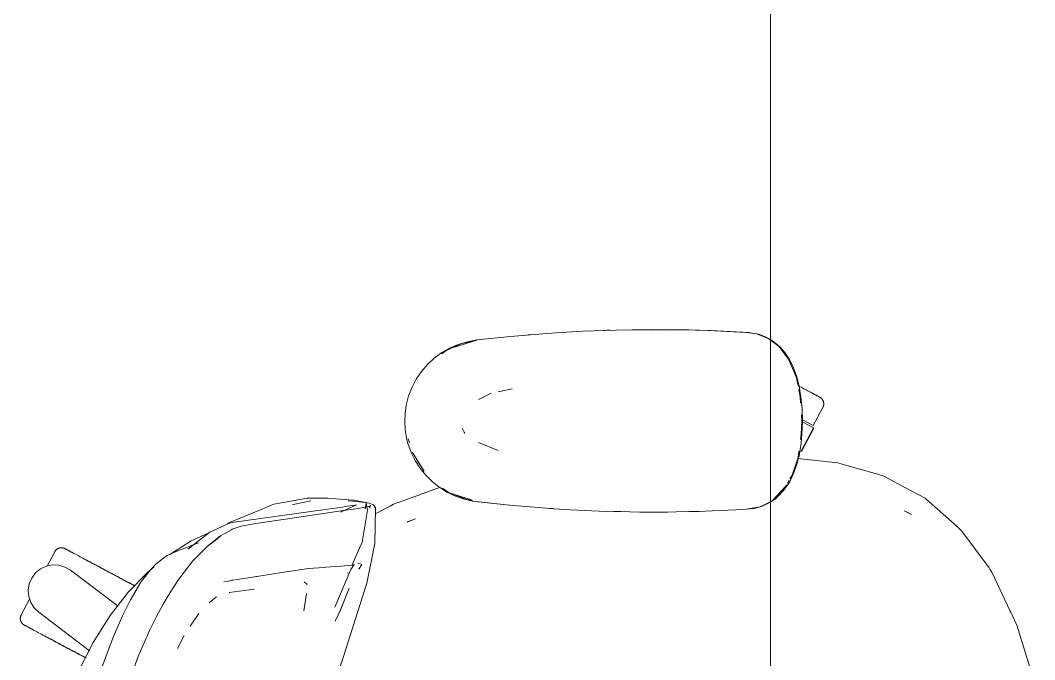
# Model space of a CAD drawing. Header units: millimetres. Extents: x 155927 to 326028, y -36033 to 97293.
# Drawn here: x 194302 to 194841, y 30883 to 31223 of the extents above; entities that cross this region are included whole.
import ezdxf

# ---------------------------------------------------------------- set-up
doc = ezdxf.new("R2010")
doc.units = ezdxf.units.MM
doc.header["$MEASUREMENT"] = 0
doc.layers.add('G-IMPT', color=8, linetype='CONTINUOUS', lineweight=9)
doc.layers.add('I-FURN', color=8, linetype='CONTINUOUS', lineweight=9)

msp = doc.modelspace()

# ---------------------------------------------------------------- linework, layer by layer
at = {"layer": 'G-IMPT'}
for p, q in [((194581.55, 31056.26), (194566.49, 31055.02)), ((194573.37, 31055.61), (194571.69, 31055.44)), ((194581.55, 31056.26), (194586.64, 31056.59)), ((194586.64, 31056.59), (194600.78, 31057.4)), ((194606.8, 31057.65), (194600.78, 31057.4)), ((194606.8, 31057.65), (194618.56, 31058.04)), ((194611.69, 31057.79), (194613.62, 31057.9)), ((194613.62, 31057.9), (194615.12, 31057.92)), ((194626.98, 31058.21), (194618.56, 31058.04)), ((194626.98, 31058.21), (194637.77, 31058.3)), ((194626.98, 31058.21), (194647.16, 31058.25)), ((194626.98, 31058.21), (194657, 31058.09)), ((194657, 31058.09), (194637.77, 31058.3)), ((194647.16, 31058.25), (194657, 31058.09)), ((194647.16, 31058.25), (194668.56, 31057.75)), ((194647.16, 31058.25), (194667.35, 31057.79)), ((194647.16, 31058.21), (194649.2, 31058.23)), ((194649.2, 31058.23), (194651.11, 31058.16)), ((194657, 31058.09), (194668.56, 31057.75)), ((194668.56, 31057.75), (194667.35, 31057.79)), ((194667.35, 31057.79), (194689.13, 31056.7)), ((194667.35, 31057.79), (194687.53, 31056.81)), ((194668.56, 31057.75), (194689.13, 31056.7)), ((194689.13, 31056.7), (194687.53, 31056.81)), ((194689.13, 31056.7), (194690.78, 31056.45)), ((194693, 31055.98), (194689.15, 31056.57)), ((194693.18, 31056), (194690.78, 31056.45)), ((194693, 31055.98), (194699.19, 31053.57)), ((194693.18, 31056), (194694.52, 31055.64)), ((194698.17, 31054.24), (194694.52, 31055.64)), ((194535.98, 31050.72), (194527.92, 31046.98)), ((194530.29, 31048.59), (194534.53, 31050.4)), ((194544.95, 31052.76), (194532.49, 31048.93)), ((194532.49, 31048.93), (194541.64, 31051.85)), ((194534.53, 31050.4), (194539.39, 31051.87)), ((194535.98, 31050.72), (194544.39, 31052.64)), ((194544.44, 31052.76), (194539.39, 31051.87)), ((194544.95, 31052.76), (194541.64, 31051.85)), ((194562.36, 31054.67), (194544.44, 31052.76)), ((194566.49, 31055.02), (194562.36, 31054.67)), ((194698.17, 31054.24), (194700.4, 31052.97)), ((194699.19, 31053.57), (194700.4, 31052.68)), ((194700.4, 31052.97), (194701.6, 31052.29)), ((194700.4, 31052.68), (194704.82, 31049.41)), ((194701.6, 31052.29), (194705.34, 31049.21)), ((194521.77, 31043.08), (194525.85, 31046.08)), ((194525.81, 31045.39), (194527.92, 31046.98)), ((194530.29, 31048.59), (194525.85, 31046.08)), ((194704.82, 31049.41), (194710.04, 31042.62)), ((194708.01, 31046.17), (194705.34, 31049.21)), ((194710.66, 31042.12), (194708.01, 31046.17)), ((194515.01, 31036.08), (194518.33, 31039.92)), ((194521.77, 31043.08), (194518.33, 31039.92)), ((194710.04, 31042.62), (194711.88, 31038.22)), ((194710.66, 31042.12), (194712.64, 31038.05)), ((194512.18, 31031.92), (194515.01, 31036.08)), ((194714.2, 31032.6), (194711.88, 31038.22)), ((194714.23, 31033.71), (194712.64, 31038.05)), ((194512.18, 31031.92), (194509.99, 31027.75)), ((194714.2, 31032.6), (194714.91, 31029.14)), ((194714.23, 31033.71), (194715.66, 31028.23)), ((194509.99, 31027.75), (194508.16, 31023.04)), ((194545.32, 31021.19), (194552.1, 31024.46)), ((194563.15, 31026.8), (194555.72, 31025.22)), ((194715.48, 31026.39), (194716.24, 31022.64)), ((194716.66, 31022.3), (194715.66, 31028.23)), ((194506.89, 31018.17), (194506.25, 31013.66)), ((194506.89, 31018.17), (194508.16, 31023.04)), ((194716.24, 31022.64), (194716.44, 31019.43)), ((194716.66, 31022.3), (194717.22, 31016.15)), ((194506.07, 31009.81), (194506.25, 31013.66)), ((194716.84, 31012.92), (194717.03, 31009.81)), ((194717.4, 31009.81), (194717.22, 31016.15)), ((194506.07, 31009.81), (194506.37, 31004.77)), ((194716.8, 31002.65), (194717.03, 31009.81)), ((194717.31, 31005.31), (194717.4, 31009.81)), ((194506.37, 31004.77), (194507.25, 30999.82)), ((194536.69, 31005.99), (194537.7, 31003.76)), ((194537.7, 31003.76), (194538, 31003.31)), ((194716.8, 31002.65), (194716.41, 30999.87)), ((194717.31, 31005.31), (194716.74, 30997.99)), ((194507.25, 30999.82), (194507.81, 30997.7)), ((194509.52, 30992.92), (194507.81, 30997.7)), ((194508.61, 30998.13), (194507.99, 31000.16)), ((194555.65, 30994.09), (194545.23, 30998.24)), ((194715.62, 30991.23), (194716.74, 30997.99)), ((194509.52, 30992.92), (194511.77, 30988.41)), ((194510.17, 30993.02), (194512.33, 30989.34)), ((194510.17, 30993.02), (194516.49, 30983.07)), ((194714.65, 30987.3), (194715.62, 30991.23)), ((194715.54, 30993.68), (194715.07, 30990.39)), ((194511.77, 30988.41), (194514.03, 30984.87)), ((194512.33, 30989.34), (194516.49, 30983.07)), ((194715.07, 30990.39), (194712.04, 30981)), ((194714.65, 30987.3), (194712.91, 30982.22)), ((194714.95, 30989.88), (194736.23, 30987.47)), ((194738.49, 30986.83), (194736.23, 30987.47)), ((194738.49, 30986.83), (194759.84, 30980.83)), ((194517.22, 30980.89), (194514.03, 30984.87)), ((194517.22, 30980.89), (194520.83, 30977.34)), ((194712.91, 30982.22), (194710.7, 30977.58)), ((194712.04, 30981), (194710.79, 30978.91)), ((194759.84, 30980.83), (194760.95, 30980.23)), ((194760.95, 30980.23), (194772.19, 30974.22)), ((194520.83, 30977.34), (194524.13, 30974.72)), ((194528.46, 30971.99), (194524.13, 30974.72)), ((194708.27, 30974.78), (194701.37, 30967.39)), ((194708.27, 30974.78), (194706.99, 30973.31)), ((194708.96, 30975.85), (194707.08, 30972.69)), ((194707.45, 30972.75), (194709.89, 30976.21)), ((194710.3, 30978.08), (194709.44, 30976.64)), ((194710.7, 30977.58), (194709.89, 30976.21)), ((194525.03, 30974.6), (194506.09, 30967.66)), ((194529.78, 30971.6), (194526.2, 30974.02)), ((194528.46, 30971.99), (194533.04, 30969.8)), ((194529.78, 30971.6), (194532.49, 30970.69)), ((194529.78, 30971.6), (194541.64, 30967.78)), ((194539, 30967.99), (194530.82, 30971.19)), ((194532.49, 30970.69), (194541.64, 30967.78)), ((194533.04, 30969.8), (194537.17, 30968.35)), ((194707.08, 30972.69), (194701.37, 30967.39)), ((194701.37, 30967.39), (194703.78, 30969.62)), ((194704.58, 30969.7), (194703.26, 30968.57)), ((194706.36, 30972.59), (194703.78, 30969.62)), ((194704.58, 30969.7), (194707.45, 30972.75)), ((194772.19, 30974.22), (194782.62, 30968.64)), ((194429.39, 30962.53), (194432.76, 30963.92)), ((194436.61, 30965.52), (194432.76, 30963.92)), ((194454.31, 30968.76), (194436.61, 30965.52)), ((194446.87, 30965.3), (194446.29, 30965.15)), ((194456.17, 30967.35), (194446.87, 30965.3)), ((194454.31, 30968.76), (194461.28, 30968.78)), ((194461.28, 30968.78), (194465.45, 30968.78)), ((194462.59, 30962.57), (194473.25, 30964.01)), ((194469.4, 30968.44), (194465.45, 30968.78)), ((194478.73, 30967.64), (194469.4, 30968.44)), ((194480.44, 30965.2), (194472.03, 30961.21)), ((194474.55, 30964.23), (194473.25, 30964.01)), ((194474.55, 30964.23), (194479.57, 30965.06)), ((194478.56, 30967.12), (194475.97, 30967.33)), ((194483.25, 30966.6), (194478.56, 30967.12)), ((194478.73, 30967.64), (194479.2, 30967.6)), ((194479.2, 30967.6), (194483.45, 30966.78)), ((194480.44, 30965.2), (194479.57, 30965.06)), ((194487.67, 30964.4), (194481.41, 30963.29)), ((194483.86, 30966.53), (194483.25, 30966.6)), ((194483.45, 30966.78), (194485.77, 30966.34)), ((194483.86, 30966.53), (194487.14, 30965.99)), ((194485.05, 30963.06), (194485.77, 30966.34)), ((194485.05, 30963.06), (194485.54, 30965.93)), ((194485.54, 30965.93), (194486.22, 30962.35)), ((194487.05, 30964.23), (194488.15, 30964.79)), ((194487.05, 30964.23), (194487.67, 30964.4)), ((194489, 30965.44), (194487.14, 30965.99)), ((194487.25, 30963.36), (194487.33, 30963.86)), ((194487.65, 30964.4), (194487.33, 30963.86)), ((194487.65, 30964.4), (194488.15, 30964.79)), ((194489, 30965.44), (194489.54, 30965.12)), ((194489.54, 30965.12), (194489.91, 30964.62)), ((194490.52, 30963.59), (194489.91, 30964.62)), ((194490.04, 30964), (194489.91, 30964.62)), ((194489.91, 30964.62), (194489.94, 30964.55)), ((194490.04, 30964), (194489.94, 30964.55)), ((194490.46, 30960.4), (194498.36, 30964.54)), ((194498.36, 30964.54), (194500.12, 30965.47)), ((194506.09, 30967.66), (194500.12, 30965.47)), ((194542.13, 30967.2), (194537.17, 30968.35)), ((194542.06, 30967.41), (194539, 30967.99)), ((194542.13, 30967.2), (194565.09, 30964.74)), ((194542.13, 30967.2), (194544.95, 30966.86)), ((194542.13, 30967.2), (194563.57, 30964.84)), ((194565.09, 30964.74), (194544.95, 30966.86)), ((194563.57, 30964.84), (194574.97, 30963.86)), ((194585.26, 30963.13), (194574.97, 30963.86)), ((194694.88, 30964.18), (194687.53, 30962.81)), ((194691.76, 30963.31), (194695.72, 30964.38)), ((194699.13, 30966.29), (194694.88, 30964.18)), ((194700.04, 30966.37), (194695.72, 30964.38)), ((194699.13, 30966.29), (194700.4, 30966.91)), ((194700.4, 30966.61), (194703.26, 30968.57)), ((194783.29, 30968.05), (194782.62, 30968.64)), ((194798.07, 30955.03), (194783.29, 30968.05)), ((194412.94, 30955.74), (194429.39, 30962.53)), ((194462.59, 30962.57), (194415.37, 30955.9)), ((194473.55, 30962.18), (194442.68, 30957.63)), ((194481.41, 30963.29), (194473.55, 30962.18)), ((194483.51, 30945.3), (194486.22, 30962.35)), ((194490.14, 30944.6), (194490.52, 30963.59)), ((194583.21, 30963.27), (194581.8, 30963.4)), ((194583.21, 30963.27), (194585.12, 30963.18)), ((194585.26, 30963.13), (194594.13, 30962.57)), ((194605.43, 30962.03), (194594.13, 30962.57)), ((194605.43, 30962.03), (194613.31, 30961.73)), ((194625.62, 30961.44), (194613.31, 30961.73)), ((194617.18, 30961.65), (194618.84, 30961.58)), ((194618.84, 30961.58), (194620.92, 30961.58)), ((194625.62, 30961.44), (194631.09, 30961.37)), ((194645.8, 30961.36), (194631.09, 30961.37)), ((194650.32, 30961.41), (194645.8, 30961.36)), ((194650.32, 30961.41), (194665.98, 30961.79)), ((194657.04, 30961.59), (194659.26, 30961.59)), ((194662.58, 30961.73), (194659.26, 30961.59)), ((194665.98, 30961.79), (194669.53, 30961.91)), ((194682.09, 30962.53), (194669.53, 30961.91)), ((194682.09, 30962.53), (194687.75, 30962.81)), ((194687.75, 30962.81), (194691.76, 30963.31)), ((194773.03, 30961.2), (194771.43, 30961.98)), ((194775.32, 30960.02), (194771.43, 30961.98)), ((194775.32, 30960.02), (194773.03, 30961.2)), ((194409.02, 30953.68), (194402.5, 30950.64)), ((194409.02, 30953.68), (194412.38, 30955.25)), ((194411.77, 30954.97), (194412.94, 30955.74)), ((194415.37, 30955.9), (194412.38, 30955.25)), ((194419.24, 30953.93), (194414.45, 30952.18)), ((194419.24, 30953.93), (194426.91, 30955.23)), ((194442.68, 30957.63), (194426.91, 30955.23)), ((194507.39, 30956.06), (194511.86, 30957.7)), ((194507.39, 30956.06), (194507.98, 30956.32)), ((194511.86, 30957.7), (194507.98, 30956.32)), ((194798.07, 30955.03), (194801.33, 30952.16)), ((194390.79, 30941.7), (194402.5, 30950.64)), ((194401.31, 30949.97), (194392.68, 30945.99)), ((194401.02, 30942.96), (194407.97, 30948.35)), ((194408.2, 30948.68), (194401.23, 30943.26)), ((194407.97, 30948.35), (194404.59, 30945.76)), ((194408.2, 30948.68), (194414.03, 30951.97)), ((194414.03, 30951.97), (194414.45, 30952.18)), ((194802.06, 30951.19), (194801.33, 30952.16)), ((194816.63, 30931.7), (194802.06, 30951.19)), ((194392.68, 30945.99), (194381.23, 30938.87)), ((194396.45, 30944.94), (194384.54, 30940.43)), ((194390.79, 30941.7), (194392.82, 30942.86)), ((194393.49, 30935.36), (194401.23, 30943.26)), ((194401.02, 30942.96), (194404.59, 30945.76)), ((194483.51, 30945.3), (194477.89, 30932.95)), ((194490.14, 30944.6), (194485.94, 30923.65)), ((194378.74, 30937.56), (194373.87, 30933.7)), ((194378.74, 30937.56), (194379.87, 30938.18)), ((194379.87, 30938.18), (194382.31, 30939.35)), ((194382.31, 30939.35), (194384.54, 30940.43)), ((194369.31, 30929.26), (194372.98, 30932.26)), ((194373.87, 30933.7), (194370.98, 30930.68)), ((194393.49, 30935.36), (194385.47, 30924.92)), ((194455, 30931.33), (194463.24, 30931.95)), ((194463.24, 30931.95), (194464.23, 30932.02)), ((194464.23, 30932.02), (194472.09, 30932.58)), ((194472.09, 30932.58), (194475.96, 30932.88)), ((194476.05, 30932.88), (194475.96, 30932.88)), ((194476.05, 30932.88), (194478.43, 30933.18)), ((194479.16, 30933.47), (194477.4, 30930.8)), ((194478.44, 30933.18), (194478.43, 30933.18)), ((194478.44, 30933.18), (194479.16, 30933.47)), ((194481.08, 30933.94), (194482.43, 30933.77)), ((194481.78, 30931.01), (194483.3, 30933.5)), ((194483.36, 30933.48), (194481.78, 30931.01)), ((194483.3, 30933.5), (194481.81, 30931.03)), ((194482.43, 30933.77), (194483.3, 30933.5)), ((194483.36, 30933.48), (194483.3, 30933.5)), ((194816.63, 30931.7), (194817.09, 30930.92)), ((194369.31, 30929.26), (194359.35, 30918.96)), ((194370.98, 30930.68), (194366.27, 30924.55)), ((194426.38, 30927), (194414.65, 30925.2)), ((194426.38, 30927), (194426.98, 30927.09)), ((194427.49, 30927.17), (194426.98, 30927.09)), ((194440.85, 30929.29), (194427.49, 30927.17)), ((194440.85, 30929.29), (194454.92, 30931.32)), ((194455, 30931.33), (194454.92, 30931.32)), ((194477.4, 30930.8), (194468.96, 30910.82)), ((194475.95, 30929.08), (194475.51, 30928.81)), ((194817.09, 30930.92), (194818.03, 30929.35)), ((194818.45, 30928.64), (194818.03, 30929.35)), ((194818.45, 30928.64), (194827.72, 30909)), ((194360.67, 30915.26), (194365.4, 30923.26)), ((194366.27, 30924.55), (194365.4, 30923.26)), ((194381.42, 30918.57), (194385.3, 30924.67)), ((194385.3, 30924.67), (194385.47, 30924.92)), ((194410.04, 30924.24), (194412.2, 30924.7)), ((194412.2, 30924.7), (194414.18, 30925.12)), ((194414.65, 30925.2), (194414.18, 30925.12)), ((194454.26, 30922.94), (194452.62, 30924.22)), ((194469.95, 30873.41), (194485.94, 30923.65)), ((194473.26, 30912.46), (194476.52, 30920.93)), ((194349.55, 30906.36), (194359.35, 30918.96)), ((194381.42, 30918.57), (194377.65, 30912.34)), ((194402.22, 30913.04), (194406.13, 30916.38)), ((194426.08, 30920.32), (194412.72, 30918.54)), ((194412.72, 30918.54), (194413.19, 30918.68)), ((194453.91, 30917.99), (194452.51, 30908.83)), ((194453.91, 30917.99), (194453.86, 30917.64)), ((194360.36, 30914.66), (194356.36, 30906.65)), ((194360.36, 30914.66), (194360.67, 30915.26)), ((194374.08, 30905.55), (194377.65, 30912.34)), ((194472.24, 30910.08), (194469.19, 30903.37)), ((194471.24, 30907.56), (194473.27, 30912.67)), ((194473.27, 30912.67), (194471.24, 30907.55)), ((194473.26, 30912.46), (194471.24, 30907.56)), ((194340.57, 30892.07), (194349.55, 30906.36)), ((194356.14, 30906.21), (194351.37, 30895.25)), ((194356.14, 30906.21), (194356.36, 30906.65)), ((194374.08, 30905.55), (194370.7, 30898.82)), ((194395.95, 30906.41), (194392.45, 30901.27)), ((194395.95, 30906.41), (194396.7, 30907.51)), ((194827.72, 30909), (194828.15, 30908.08)), ((194831.34, 30901.32), (194828.15, 30908.08)), ((194392.45, 30901.27), (194392.06, 30900.7)), ((194831.34, 30901.32), (194836.66, 30884.04)), ((194351.37, 30895.25), (194349.89, 30891.57)), ((194364.52, 30884.6), (194370.7, 30898.82)), ((194388.92, 30895.8), (194385.38, 30888.83)), ((194333.48, 30878.29), (194340.57, 30892.07)), ((194344.29, 30876.5), (194349.89, 30891.57)), ((194359.06, 30869.72), (194364.52, 30884.6)), ((194836.66, 30884.04), (194840.86, 30870.44))]:
    msp.add_line(p, q, dxfattribs=at)
at = {"layer": 'I-FURN'}
for p, q in [((194700.4, 31407.61), (194700.4, 30007.61)), ((194700.4, 30007.61), (194700.4, 31407.61)), ((194715.89, 31028.11), (194715.05, 31028.56)), ((194716.7, 31027.68), (194715.89, 31028.11)), ((194717.49, 31027.26), (194716.7, 31027.68)), ((194718.25, 31026.86), (194717.49, 31027.26)), ((194718.98, 31026.47), (194718.25, 31026.86)), ((194719.69, 31026.09), (194718.98, 31026.47)), ((194720.37, 31025.73), (194719.69, 31026.09)), ((194721.02, 31025.39), (194720.37, 31025.73)), ((194721.63, 31025.06), (194721.02, 31025.39)), ((194722.22, 31024.75), (194721.63, 31025.06)), ((194721.9, 31024.91), (194722.47, 31024.61)), ((194722.77, 31024.45), (194722.22, 31024.75)), ((194722.47, 31024.61), (194723.01, 31024.33)), ((194723.28, 31024.18), (194722.77, 31024.45)), ((194723.01, 31024.33), (194723.51, 31024.06)), ((194723.77, 31023.92), (194723.28, 31024.18)), ((194723.51, 31024.06), (194723.98, 31023.81)), ((194724.21, 31023.69), (194723.77, 31023.92)), ((194723.98, 31023.81), (194724.41, 31023.58)), ((194724.62, 31023.47), (194724.21, 31023.69)), ((194724.41, 31023.58), (194724.8, 31023.37)), ((194725, 31023.27), (194724.62, 31023.47)), ((194724.8, 31023.37), (194725.15, 31023.18)), ((194725.33, 31023.09), (194725, 31023.27)), ((194725.15, 31023.18), (194725.47, 31023.02)), ((194725.63, 31022.93), (194725.33, 31023.09)), ((194725.47, 31023.02), (194725.75, 31022.87)), ((194725.89, 31022.8), (194725.63, 31022.93)), ((194725.75, 31022.87), (194725.99, 31022.74)), ((194726.11, 31022.68), (194725.89, 31022.8)), ((194725.99, 31022.74), (194726.19, 31022.63)), ((194726.29, 31022.58), (194726.11, 31022.68)), ((194726.19, 31022.63), (194726.35, 31022.55)), ((194726.43, 31022.51), (194726.29, 31022.58)), ((194726.35, 31022.55), (194726.48, 31022.48)), ((194726.53, 31022.46), (194726.43, 31022.51)), ((194726.48, 31022.48), (194726.56, 31022.44)), ((194726.59, 31022.42), (194726.53, 31022.46)), ((194726.56, 31022.44), (194726.6, 31022.42)), ((194726.61, 31022.41), (194726.59, 31022.42)), ((194726.6, 31022.42), (194726.61, 31022.41)), ((194726.61, 31022.41), (194726.75, 31022.33)), ((194726.75, 31022.33), (194726.88, 31022.25)), ((194726.88, 31022.25), (194727.02, 31022.16)), ((194727.02, 31022.16), (194727.15, 31022.07)), ((194727.15, 31022.07), (194727.28, 31021.97)), ((194727.28, 31021.97), (194727.4, 31021.86)), ((194727.4, 31021.86), (194727.52, 31021.75)), ((194727.52, 31021.75), (194727.63, 31021.64)), ((194727.63, 31021.64), (194727.74, 31021.52)), ((194727.74, 31021.52), (194727.84, 31021.39)), ((194727.84, 31021.39), (194727.94, 31021.27)), ((194727.94, 31021.27), (194728.04, 31021.14)), ((194728.04, 31021.14), (194728.12, 31021)), ((194728.12, 31021), (194728.21, 31020.86)), ((194728.21, 31020.86), (194728.29, 31020.72)), ((194728.29, 31020.72), (194728.36, 31020.58)), ((194728.36, 31020.58), (194728.42, 31020.43)), ((194728.42, 31020.43), (194728.48, 31020.28)), ((194728.48, 31020.28), (194728.54, 31020.13)), ((194728.54, 31020.13), (194728.59, 31019.98)), ((194728.59, 31017.75), (194728.54, 31017.59)), ((194728.59, 31019.98), (194728.63, 31019.82)), ((194728.63, 31017.9), (194728.59, 31017.75)), ((194728.63, 31019.82), (194728.66, 31019.66)), ((194728.67, 31018.06), (194728.63, 31017.9)), ((194728.66, 31019.66), (194728.69, 31019.5)), ((194728.69, 31018.22), (194728.67, 31018.06)), ((194728.69, 31019.5), (194728.71, 31019.34)), ((194728.72, 31018.38), (194728.69, 31018.22)), ((194728.71, 31019.34), (194728.73, 31019.18)), ((194728.73, 31018.54), (194728.72, 31018.38)), ((194728.73, 31019.18), (194728.74, 31019.02)), ((194728.74, 31018.7), (194728.73, 31018.54)), ((194728.74, 31019.02), (194728.74, 31018.86)), ((194728.74, 31018.86), (194728.74, 31018.7)), ((194723.12, 31007.28), (194728.27, 31016.96)), ((194728.29, 31017), (194728.27, 31016.96)), ((194728.36, 31017.14), (194728.29, 31017)), ((194728.43, 31017.29), (194728.36, 31017.14)), ((194728.49, 31017.44), (194728.43, 31017.29)), ((194728.54, 31017.59), (194728.49, 31017.44)), ((194717.49, 31010.27), (194723.12, 31007.28)), ((194718.02, 31008.86), (194723.31, 31006.05)), ((194723.31, 31006.05), (194716.73, 30993.68)), ((194716.91, 30993.59), (194723.48, 31005.95)), ((194716.73, 30993.68), (194716.64, 30993.73)), ((194322.67, 30942.25), (194322.82, 30942.28)), ((194322.82, 30942.28), (194322.98, 30942.31)), ((194322.98, 30942.31), (194323.14, 30942.33)), ((194323.14, 30942.33), (194323.3, 30942.35)), ((194323.3, 30942.35), (194323.46, 30942.36)), ((194323.46, 30942.36), (194323.62, 30942.36)), ((194323.62, 30942.36), (194323.79, 30942.36)), ((194323.79, 30942.36), (194323.95, 30942.35)), ((194323.95, 30942.35), (194324.11, 30942.34)), ((194324.11, 30942.34), (194324.27, 30942.31)), ((194324.27, 30942.31), (194324.43, 30942.28)), ((194324.43, 30942.28), (194324.58, 30942.25)), ((194320.07, 30940.23), (194316.04, 30932.64)), ((194320.07, 30940.23), (194320.15, 30940.37)), ((194320.15, 30940.37), (194320.24, 30940.5)), ((194320.24, 30940.5), (194320.33, 30940.64)), ((194320.33, 30940.64), (194320.42, 30940.77)), ((194320.42, 30940.77), (194320.52, 30940.89)), ((194320.52, 30940.89), (194320.63, 30941.02)), ((194320.63, 30941.02), (194320.74, 30941.13)), ((194320.74, 30941.13), (194320.85, 30941.25)), ((194320.85, 30941.25), (194320.97, 30941.36)), ((194320.97, 30941.36), (194321.09, 30941.46)), ((194321.09, 30941.46), (194321.22, 30941.56)), ((194321.22, 30941.56), (194321.35, 30941.65)), ((194321.35, 30941.65), (194321.49, 30941.74)), ((194321.49, 30941.74), (194321.62, 30941.83)), ((194321.62, 30941.83), (194321.76, 30941.9)), ((194321.76, 30941.9), (194321.91, 30941.98)), ((194321.91, 30941.98), (194322.06, 30942.04)), ((194322.06, 30942.04), (194322.21, 30942.1)), ((194322.21, 30942.1), (194322.36, 30942.16)), ((194322.36, 30942.16), (194322.51, 30942.2)), ((194322.51, 30942.2), (194322.67, 30942.25)), ((194324.58, 30942.25), (194324.74, 30942.21)), ((194324.74, 30942.21), (194324.89, 30942.16)), ((194324.89, 30942.16), (194325.05, 30942.11)), ((194325.05, 30942.11), (194325.2, 30942.05)), ((194325.2, 30942.05), (194325.34, 30941.98)), ((194325.34, 30941.98), (194325.49, 30941.91)), ((194325.49, 30941.91), (194325.53, 30941.89)), ((194325.53, 30941.89), (194325.55, 30941.88)), ((194325.57, 30941.87), (194325.53, 30941.89)), ((194325.53, 30941.89), (194325.53, 30941.89)), ((194325.55, 30941.88), (194325.61, 30941.85)), ((194325.66, 30941.82), (194325.57, 30941.87)), ((194325.61, 30941.85), (194325.71, 30941.8)), ((194325.78, 30941.76), (194325.66, 30941.82)), ((194325.71, 30941.8), (194325.85, 30941.72)), ((194325.94, 30941.67), (194325.78, 30941.76)), ((194325.85, 30941.72), (194326.03, 30941.63)), ((194326.14, 30941.56), (194325.94, 30941.67)), ((194326.03, 30941.63), (194326.25, 30941.51)), ((194326.38, 30941.44), (194326.14, 30941.56)), ((194326.25, 30941.51), (194326.5, 30941.37)), ((194326.66, 30941.29), (194326.38, 30941.44)), ((194326.5, 30941.37), (194326.8, 30941.21)), ((194326.98, 30941.12), (194326.66, 30941.29)), ((194326.8, 30941.21), (194327.14, 30941.03)), ((194327.33, 30940.93), (194326.98, 30941.12)), ((194327.14, 30941.03), (194327.51, 30940.84)), ((194327.73, 30940.72), (194327.33, 30940.93)), ((194327.51, 30940.84), (194327.92, 30940.62)), ((194328.16, 30940.49), (194327.73, 30940.72)), ((194327.92, 30940.62), (194328.37, 30940.38)), ((194328.62, 30940.25), (194328.16, 30940.49)), ((194328.37, 30940.38), (194328.85, 30940.12)), ((194329.12, 30939.98), (194328.62, 30940.25)), ((194328.85, 30940.12), (194329.37, 30939.85)), ((194329.66, 30939.69), (194329.12, 30939.98)), ((194329.37, 30939.85), (194329.92, 30939.56)), ((194330.23, 30939.39), (194329.66, 30939.69)), ((194329.92, 30939.56), (194330.5, 30939.25)), ((194330.83, 30939.07), (194330.23, 30939.39)), ((194331.46, 30938.73), (194330.83, 30939.07)), ((194332.13, 30938.38), (194331.46, 30938.73)), ((194332.82, 30938.01), (194332.13, 30938.38)), ((194333.54, 30937.63), (194332.82, 30938.01)), ((194334.29, 30937.23), (194333.54, 30937.63)), ((194335.07, 30936.82), (194334.29, 30937.23)), ((194312.54, 30931.11), (194315.59, 30932.55)), ((194315.59, 30932.55), (194318.89, 30933.22)), ((194318.89, 30933.22), (194322.26, 30933.08)), ((194322.26, 30933.08), (194325.5, 30932.14)), ((194325.5, 30932.14), (194328.42, 30930.45)), ((194335.87, 30936.39), (194335.07, 30936.82)), ((194336.69, 30935.95), (194335.87, 30936.39)), ((194336.25, 30936.19), (194337.08, 30935.75)), ((194337.54, 30935.5), (194336.69, 30935.95)), ((194337.08, 30935.75), (194337.94, 30935.29)), ((194338.41, 30935.04), (194337.54, 30935.5)), ((194337.94, 30935.29), (194338.81, 30934.83)), ((194339.3, 30934.57), (194338.41, 30935.04)), ((194338.81, 30934.83), (194339.71, 30934.35)), ((194340.2, 30934.09), (194339.3, 30934.57)), ((194339.71, 30934.35), (194340.62, 30933.86)), ((194341.12, 30933.6), (194340.2, 30934.09)), ((194340.62, 30933.86), (194341.55, 30933.37)), ((194342.06, 30933.1), (194341.12, 30933.6)), ((194341.55, 30933.37), (194342.5, 30932.87)), ((194343.01, 30932.59), (194342.06, 30933.1)), ((194342.5, 30932.87), (194343.46, 30932.36)), ((194343.98, 30932.08), (194343.01, 30932.59)), ((194343.46, 30932.36), (194344.42, 30931.84)), ((194344.95, 30931.56), (194343.98, 30932.08)), ((194344.42, 30931.84), (194345.4, 30931.32)), ((194345.94, 30931.04), (194344.95, 30931.56)), ((194306.56, 30923.18), (194307.89, 30926.28)), ((194307.89, 30926.28), (194309.92, 30928.98)), ((194309.92, 30928.98), (194312.54, 30931.11)), ((194328.42, 30930.45), (194353.74, 30911.37)), ((194345.4, 30931.32), (194346.39, 30930.8)), ((194346.93, 30930.51), (194345.94, 30931.04)), ((194346.39, 30930.8), (194347.38, 30930.27)), ((194347.92, 30929.98), (194346.93, 30930.51)), ((194347.38, 30930.27), (194348.38, 30929.74)), ((194348.92, 30929.45), (194347.92, 30929.98)), ((194348.38, 30929.74), (194349.39, 30929.2)), ((194349.93, 30928.92), (194348.92, 30929.45)), ((194349.39, 30929.2), (194350.39, 30928.67)), ((194350.93, 30928.38), (194349.93, 30928.92)), ((194350.39, 30928.67), (194351.4, 30928.14)), ((194351.94, 30927.85), (194350.93, 30928.38)), ((194351.4, 30928.14), (194352.4, 30927.6)), ((194352.94, 30927.31), (194351.94, 30927.85)), ((194352.4, 30927.6), (194353.4, 30927.07)), ((194353.94, 30926.78), (194352.94, 30927.31)), ((194353.4, 30927.07), (194354.4, 30926.54)), ((194354.94, 30926.25), (194353.94, 30926.78)), ((194354.4, 30926.54), (194355.39, 30926.01)), ((194355.92, 30925.73), (194354.94, 30926.25)), ((194306.02, 30919.85), (194306.56, 30923.18)), ((194355.39, 30926.01), (194356.37, 30925.49)), ((194356.9, 30925.21), (194355.92, 30925.73)), ((194356.37, 30925.49), (194357.35, 30924.97)), ((194357.87, 30924.69), (194356.9, 30925.21)), ((194357.35, 30924.97), (194358.31, 30924.46)), ((194358.83, 30924.18), (194357.87, 30924.69)), ((194358.31, 30924.46), (194359.26, 30923.95)), ((194359.77, 30923.68), (194358.83, 30924.18)), ((194359.26, 30923.95), (194360.2, 30923.45)), ((194360.7, 30923.19), (194359.77, 30923.68)), ((194360.2, 30923.45), (194361.12, 30922.96)), ((194361.61, 30922.7), (194360.7, 30923.19)), ((194361.12, 30922.96), (194362.03, 30922.48)), ((194362.51, 30922.23), (194361.61, 30922.7)), ((194306.28, 30916.49), (194306.02, 30919.85)), ((194307.35, 30913.29), (194306.28, 30916.49)), ((194306.73, 30915.14), (194302.26, 30906.73)), ((194309.15, 30910.44), (194307.35, 30913.29)), ((194311.58, 30908.1), (194309.15, 30910.44)), ((194301.79, 30904.99), (194301.8, 30905.15)), ((194301.79, 30904.83), (194301.79, 30904.99)), ((194301.8, 30904.66), (194301.79, 30904.83)), ((194301.8, 30905.15), (194301.82, 30905.31)), ((194301.81, 30904.5), (194301.8, 30904.66)), ((194301.82, 30905.31), (194301.84, 30905.47)), ((194301.84, 30905.47), (194301.87, 30905.63)), ((194301.87, 30905.63), (194301.91, 30905.78)), ((194301.91, 30905.78), (194301.95, 30905.94)), ((194301.95, 30905.94), (194301.99, 30906.09)), ((194301.99, 30906.09), (194302.05, 30906.25)), ((194302.05, 30906.25), (194302.11, 30906.4)), ((194302.11, 30906.4), (194302.17, 30906.54)), ((194302.17, 30906.54), (194302.24, 30906.69)), ((194302.24, 30906.69), (194302.26, 30906.73)), ((194338.64, 30887.7), (194311.58, 30908.1)), ((194301.82, 30904.34), (194301.81, 30904.5)), ((194301.84, 30904.18), (194301.82, 30904.34)), ((194301.87, 30904.03), (194301.84, 30904.18)), ((194301.91, 30903.87), (194301.87, 30904.03)), ((194301.95, 30903.71), (194301.91, 30903.87)), ((194302, 30903.56), (194301.95, 30903.71)), ((194302.05, 30903.41), (194302, 30903.56)), ((194302.11, 30903.26), (194302.05, 30903.41)), ((194302.18, 30903.11), (194302.11, 30903.26)), ((194302.25, 30902.97), (194302.18, 30903.11)), ((194302.33, 30902.82), (194302.25, 30902.97)), ((194302.41, 30902.69), (194302.33, 30902.82)), ((194302.5, 30902.55), (194302.41, 30902.69)), ((194302.59, 30902.42), (194302.5, 30902.55)), ((194302.69, 30902.29), (194302.59, 30902.42)), ((194302.8, 30902.17), (194302.69, 30902.29)), ((194302.91, 30902.05), (194302.8, 30902.17)), ((194303.02, 30901.94), (194302.91, 30902.05)), ((194303.14, 30901.83), (194303.02, 30901.94)), ((194303.26, 30901.72), (194303.14, 30901.83)), ((194303.39, 30901.62), (194303.26, 30901.72)), ((194303.52, 30901.53), (194303.39, 30901.62)), ((194303.65, 30901.44), (194303.52, 30901.53)), ((194303.79, 30901.35), (194303.65, 30901.44)), ((194303.93, 30901.28), (194303.79, 30901.35)), ((194303.94, 30901.27), (194303.93, 30901.28)), ((194303.93, 30901.28), (194303.95, 30901.27)), ((194303.98, 30901.25), (194303.94, 30901.27)), ((194303.95, 30901.27), (194304.01, 30901.23)), ((194304.06, 30901.21), (194303.98, 30901.25)), ((194304.01, 30901.23), (194304.11, 30901.18)), ((194304.18, 30901.14), (194304.06, 30901.21)), ((194304.11, 30901.18), (194304.25, 30901.11)), ((194304.34, 30901.06), (194304.18, 30901.14)), ((194304.25, 30901.11), (194304.43, 30901.01)), ((194304.54, 30900.95), (194304.34, 30901.06)), ((194304.43, 30901.01), (194304.65, 30900.89)), ((194304.78, 30900.82), (194304.54, 30900.95)), ((194304.65, 30900.89), (194304.91, 30900.76)), ((194305.06, 30900.67), (194304.78, 30900.82)), ((194304.91, 30900.76), (194305.21, 30900.6)), ((194305.38, 30900.5), (194305.06, 30900.67)), ((194305.21, 30900.6), (194305.54, 30900.42)), ((194305.74, 30900.31), (194305.38, 30900.5)), ((194305.54, 30900.42), (194305.91, 30900.22)), ((194306.13, 30900.11), (194305.74, 30900.31)), ((194305.91, 30900.22), (194306.32, 30900)), ((194306.56, 30899.88), (194306.13, 30900.11)), ((194306.32, 30900), (194306.77, 30899.77)), ((194307.03, 30899.63), (194306.56, 30899.88)), ((194306.77, 30899.77), (194307.25, 30899.51)), ((194307.53, 30899.36), (194307.03, 30899.63)), ((194307.25, 30899.51), (194307.77, 30899.23)), ((194308.06, 30899.08), (194307.53, 30899.36)), ((194307.77, 30899.23), (194308.32, 30898.94)), ((194308.63, 30898.78), (194308.06, 30899.08)), ((194308.32, 30898.94), (194308.9, 30898.63)), ((194308.9, 30898.63), (194309.52, 30898.3)), ((194309.52, 30898.3), (194310.17, 30897.96)), ((194310.17, 30897.96), (194310.85, 30897.6)), ((194310.85, 30897.6), (194311.55, 30897.22)), ((194311.55, 30897.22), (194312.29, 30896.83)), ((194312.29, 30896.83), (194313.05, 30896.43)), ((194313.05, 30896.43), (194313.84, 30896.01)), ((194313.84, 30896.01), (194314.65, 30895.58)), ((194314.65, 30895.58), (194315.49, 30895.13)), ((194315.49, 30895.13), (194316.34, 30894.68)), ((194316.34, 30894.68), (194317.22, 30894.21)), ((194317.22, 30894.21), (194318.12, 30893.73)), ((194318.61, 30893.47), (194317.7, 30893.95)), ((194318.12, 30893.73), (194319.03, 30893.25)), ((194319.53, 30892.98), (194318.61, 30893.47)), ((194319.03, 30893.25), (194319.96, 30892.75)), ((194320.47, 30892.48), (194319.53, 30892.98)), ((194319.96, 30892.75), (194320.9, 30892.25)), ((194321.42, 30891.98), (194320.47, 30892.48)), ((194320.9, 30892.25), (194321.86, 30891.74)), ((194322.38, 30891.47), (194321.42, 30891.98)), ((194321.86, 30891.74), (194322.83, 30891.23)), ((194323.36, 30890.95), (194322.38, 30891.47)), ((194322.83, 30891.23), (194323.81, 30890.71)), ((194324.34, 30890.42), (194323.36, 30890.95)), ((194323.81, 30890.71), (194324.79, 30890.18)), ((194325.33, 30889.9), (194324.34, 30890.42)), ((194324.79, 30890.18), (194325.79, 30889.65)), ((194326.33, 30889.37), (194325.33, 30889.9)), ((194325.79, 30889.65), (194326.79, 30889.12)), ((194327.33, 30888.83), (194326.33, 30889.37)), ((194326.79, 30889.12), (194327.79, 30888.59)), ((194328.33, 30888.3), (194327.33, 30888.83)), ((194327.79, 30888.59), (194328.8, 30888.05)), ((194329.34, 30887.77), (194328.33, 30888.3)), ((194328.8, 30888.05), (194329.8, 30887.52)), ((194330.34, 30887.23), (194329.34, 30887.77)), ((194329.8, 30887.52), (194330.81, 30886.99)), ((194331.35, 30886.7), (194330.34, 30887.23)), ((194330.81, 30886.99), (194331.81, 30886.45)), ((194332.35, 30886.17), (194331.35, 30886.7)), ((194331.81, 30886.45), (194332.8, 30885.92)), ((194333.34, 30885.64), (194332.35, 30886.17)), ((194332.8, 30885.92), (194333.79, 30885.4)), ((194334.33, 30885.11), (194333.34, 30885.64)), ((194333.79, 30885.4), (194334.78, 30884.87)), ((194335.31, 30884.59), (194334.33, 30885.11)), ((194334.78, 30884.87), (194335.75, 30884.36)), ((194336.27, 30884.08), (194335.31, 30884.59)), ((194335.75, 30884.36), (194336.72, 30883.84))]:
    msp.add_line(p, q, dxfattribs=at)

doc.saveas('drawing.dxf')
